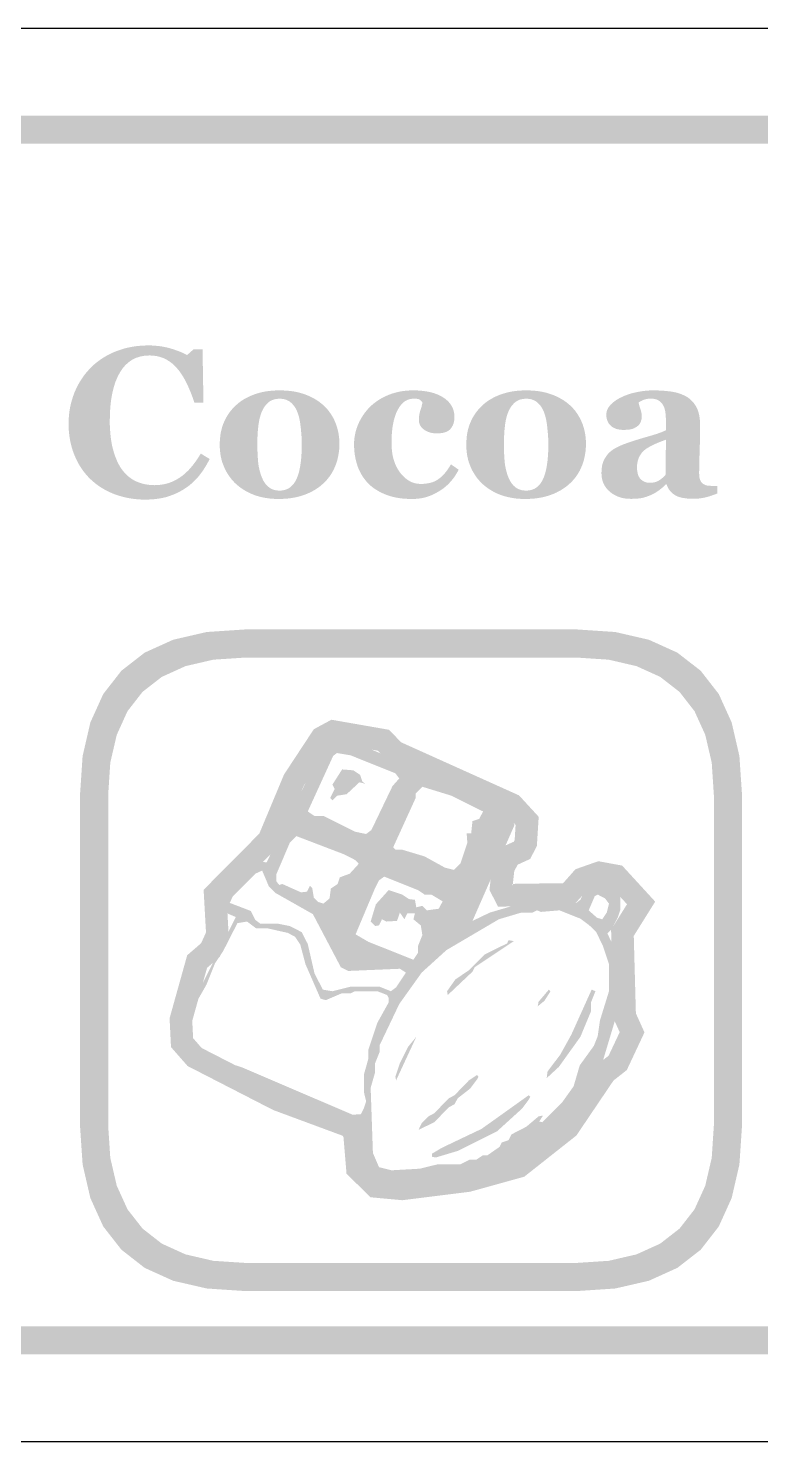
# Model space of a CAD drawing. Header units: millimetres. Extents: x 6 to 594, y 82 to 394.
# Drawn here: x 253.17 to 263.57, y 211.96 to 232.04 of the extents above; entities that cross this region are included whole.
import ezdxf

# ---------------------------------------------------------------- set-up
doc = ezdxf.new("R2010")
doc.units = ezdxf.units.MM
doc.layers.add('CUT', color=1, linetype='Continuous')
doc.layers.add('RASTER', color=7, linetype='Continuous')

msp = doc.modelspace()

# ---------------------------------------------------------------- hatches: boundary and pattern name
at = {"layer": 'RASTER'}
h = msp.add_hatch(color=7, dxfattribs=at)
h.paths.add_polyline_path([(227.8, 228.6), (227.834, 229.116), (227.938, 229.563), (228.109, 229.941), (228.35, 230.25), (228.659, 230.491), (229.038, 230.663), (229.484, 230.766), (230, 230.8), (287.2, 230.8), (287.716, 230.766), (288.163, 230.663), (288.541, 230.491), (288.85, 230.25), (289.091, 229.941), (289.263, 229.563), (289.366, 229.116), (289.4, 228.6), (289.4, 215.4), (289.366, 214.884), (289.263, 214.438), (289.091, 214.059), (288.85, 213.75), (288.541, 213.509), (288.163, 213.337), (287.716, 213.234), (287.2, 213.2), (230, 213.2), (229.484, 213.234), (229.038, 213.337), (228.659, 213.509), (228.35, 213.75), (228.109, 214.059), (227.938, 214.438), (227.834, 214.884), (227.8, 215.4)])
h.paths.add_polyline_path([(228.2, 228.6), (228.2, 215.4), (228.228, 214.978), (228.313, 214.613), (228.453, 214.303), (228.65, 214.05), (228.903, 213.853), (229.213, 213.712), (229.578, 213.628), (230, 213.6), (287.2, 213.6), (287.622, 213.628), (287.988, 213.712), (288.297, 213.853), (288.55, 214.05), (288.747, 214.303), (288.888, 214.613), (288.972, 214.978), (289, 215.4), (289, 228.6), (288.972, 229.022), (288.888, 229.388), (288.747, 229.697), (288.55, 229.95), (288.297, 230.147), (287.988, 230.288), (287.622, 230.372), (287.2, 230.4), (230, 230.4), (229.578, 230.372), (229.213, 230.288), (228.903, 230.147), (228.65, 229.95), (228.453, 229.697), (228.313, 229.388), (228.228, 229.022), (228.2, 228.6)])
for points in [[(254.825, 225.344), (254.768, 225.345), (254.713, 225.349), (254.658, 225.355), (254.604, 225.363), (254.551, 225.373), (254.499, 225.386), (254.448, 225.401), (254.397, 225.418), (254.348, 225.438), (254.301, 225.459), (254.255, 225.483), (254.211, 225.509), (254.168, 225.537), (254.127, 225.567), (254.088, 225.599), (254.05, 225.633), (254.015, 225.668), (253.982, 225.706), (253.95, 225.745), (253.921, 225.787), (253.893, 225.83), (253.867, 225.876), (253.844, 225.924), (253.822, 225.973), (253.802, 226.025), (253.785, 226.077), (253.771, 226.131), (253.759, 226.186), (253.75, 226.243), (253.743, 226.3), (253.739, 226.359), (253.738, 226.42), (253.739, 226.479), (253.743, 226.538), (253.75, 226.596), (253.759, 226.652), (253.771, 226.708), (253.786, 226.762), (253.803, 226.815), (253.822, 226.867), (253.845, 226.918), (253.869, 226.967), (253.895, 227.014), (253.924, 227.059), (253.954, 227.103), (253.987, 227.145), (254.022, 227.185), (254.059, 227.224), (254.097, 227.26), (254.137, 227.294), (254.179, 227.325), (254.223, 227.355), (254.269, 227.383), (254.317, 227.408), (254.366, 227.432), (254.418, 227.453), (254.471, 227.472), (254.524, 227.489), (254.579, 227.503), (254.635, 227.514), (254.691, 227.523), (254.749, 227.529), (254.807, 227.533), (254.866, 227.534), (254.909, 227.534), (254.951, 227.532), (254.991, 227.528), (255.031, 227.524), (255.07, 227.518), (255.108, 227.511), (255.145, 227.502), (255.181, 227.493), (255.216, 227.482), (255.249, 227.471), (255.281, 227.46), (255.312, 227.448), (255.342, 227.436), (255.369, 227.424), (255.396, 227.411), (255.421, 227.398), (255.512, 227.479), (255.64, 227.479), (255.653, 226.72), (255.524, 226.72), (255.496, 226.804), (255.466, 226.882), (255.435, 226.954), (255.403, 227.021), (255.369, 227.082), (255.334, 227.137), (255.298, 227.186), (255.26, 227.23), (255.221, 227.268), (255.179, 227.301), (255.135, 227.329), (255.09, 227.352), (255.042, 227.369), (254.992, 227.382), (254.939, 227.39), (254.885, 227.392), (254.818, 227.388), (254.756, 227.377), (254.697, 227.358), (254.643, 227.332), (254.592, 227.297), (254.546, 227.256), (254.504, 227.207), (254.466, 227.15), (254.433, 227.086), (254.403, 227.016), (254.379, 226.94), (254.359, 226.858), (254.343, 226.77), (254.332, 226.676), (254.325, 226.576), (254.323, 226.469), (254.323, 226.409), (254.326, 226.35), (254.33, 226.294), (254.335, 226.24), (254.342, 226.188), (254.35, 226.139), (254.36, 226.092), (254.372, 226.047), (254.384, 226.004), (254.398, 225.963), (254.413, 225.925), (254.428, 225.889), (254.445, 225.855), (254.462, 225.822), (254.481, 225.793), (254.5, 225.765), (254.522, 225.738), (254.544, 225.713), (254.568, 225.69), (254.593, 225.668), (254.618, 225.649), (254.645, 225.631), (254.672, 225.615), (254.701, 225.601), (254.73, 225.589), (254.76, 225.579), (254.791, 225.57), (254.823, 225.562), (254.855, 225.557), (254.888, 225.553), (254.922, 225.55), (254.957, 225.549), (255.008, 225.551), (255.057, 225.556), (255.104, 225.565), (255.151, 225.577), (255.196, 225.593), (255.239, 225.612), (255.282, 225.635), (255.322, 225.661), (255.362, 225.69), (255.401, 225.724), (255.439, 225.76), (255.476, 225.801), (255.512, 225.845), (255.547, 225.892), (255.581, 225.943), (255.615, 225.998), (255.741, 225.921), (255.725, 225.89), (255.708, 225.859), (255.691, 225.829), (255.673, 225.799), (255.655, 225.771), (255.636, 225.743), (255.617, 225.717), (255.597, 225.691), (255.577, 225.666), (255.555, 225.642), (255.533, 225.618), (255.51, 225.596), (255.487, 225.575), (255.462, 225.554), (255.437, 225.534), (255.411, 225.516), (255.382, 225.496), (255.352, 225.478), (255.321, 225.46), (255.289, 225.444), (255.257, 225.429), (255.224, 225.415), (255.19, 225.402), (255.155, 225.39), (255.12, 225.379), (255.082, 225.37), (255.043, 225.362), (255.003, 225.356), (254.961, 225.351), (254.917, 225.347), (254.872, 225.345), (254.825, 225.344)], [(258.609, 225.353), (258.559, 225.354), (258.51, 225.357), (258.463, 225.361), (258.417, 225.368), (258.373, 225.376), (258.33, 225.386), (258.289, 225.399), (258.249, 225.412), (258.211, 225.428), (258.175, 225.445), (258.14, 225.463), (258.107, 225.483), (258.076, 225.503), (258.046, 225.526), (258.018, 225.549), (257.992, 225.574), (257.968, 225.601), (257.945, 225.629), (257.923, 225.658), (257.904, 225.688), (257.886, 225.719), (257.869, 225.752), (257.854, 225.785), (257.841, 225.82), (257.83, 225.856), (257.819, 225.893), (257.811, 225.93), (257.804, 225.969), (257.798, 226.008), (257.795, 226.048), (257.792, 226.088), (257.791, 226.129), (257.792, 226.167), (257.795, 226.205), (257.8, 226.242), (257.807, 226.278), (257.815, 226.314), (257.826, 226.35), (257.838, 226.385), (257.852, 226.42), (257.868, 226.453), (257.885, 226.486), (257.904, 226.518), (257.924, 226.549), (257.945, 226.578), (257.968, 226.607), (257.992, 226.635), (258.017, 226.661), (258.045, 226.687), (258.074, 226.712), (258.105, 226.735), (258.137, 226.757), (258.171, 226.778), (258.207, 226.797), (258.244, 226.815), (258.283, 226.832), (258.323, 226.847), (258.364, 226.86), (258.407, 226.871), (258.45, 226.88), (258.494, 226.887), (258.54, 226.892), (258.586, 226.895), (258.634, 226.896), (258.699, 226.894), (258.761, 226.889), (258.82, 226.881), (258.875, 226.87), (258.927, 226.856), (258.975, 226.838), (259.019, 226.818), (259.06, 226.794), (259.097, 226.767), (259.129, 226.738), (259.155, 226.707), (259.178, 226.674), (259.195, 226.639), (259.207, 226.601), (259.214, 226.561), (259.217, 226.519), (259.216, 226.493), (259.213, 226.469), (259.209, 226.446), (259.203, 226.424), (259.195, 226.403), (259.185, 226.384), (259.174, 226.366), (259.161, 226.349), (259.146, 226.334), (259.128, 226.321), (259.108, 226.31), (259.085, 226.301), (259.06, 226.294), (259.032, 226.289), (259.002, 226.286), (258.969, 226.285), (258.942, 226.286), (258.916, 226.288), (258.892, 226.292), (258.868, 226.298), (258.846, 226.305), (258.825, 226.314), (258.804, 226.325), (258.785, 226.338), (258.768, 226.351), (258.753, 226.366), (258.74, 226.382), (258.73, 226.398), (258.722, 226.416), (258.716, 226.435), (258.712, 226.454), (258.711, 226.475), (258.712, 226.493), (258.713, 226.511), (258.715, 226.529), (258.717, 226.547), (258.72, 226.564), (258.725, 226.582), (258.729, 226.6), (258.735, 226.617), (258.74, 226.634), (258.745, 226.65), (258.75, 226.665), (258.753, 226.679), (258.757, 226.692), (258.759, 226.704), (258.761, 226.715), (258.763, 226.724), (258.758, 226.731), (258.754, 226.737), (258.749, 226.742), (258.744, 226.747), (258.739, 226.752), (258.733, 226.757), (258.728, 226.761), (258.722, 226.765), (258.715, 226.768), (258.707, 226.771), (258.699, 226.773), (258.69, 226.775), (258.68, 226.776), (258.669, 226.778), (258.657, 226.778), (258.644, 226.778), (258.628, 226.778), (258.612, 226.776), (258.596, 226.774), (258.581, 226.771), (258.566, 226.766), (258.552, 226.761), (258.538, 226.755), (258.524, 226.748), (258.51, 226.739), (258.497, 226.729), (258.484, 226.718), (258.471, 226.705), (258.459, 226.691), (258.447, 226.675), (258.435, 226.658), (258.423, 226.639), (258.412, 226.62), (258.401, 226.6), (258.391, 226.577), (258.382, 226.554), (258.373, 226.528), (258.365, 226.501), (258.357, 226.473), (258.35, 226.443), (258.344, 226.411), (258.338, 226.378), (258.334, 226.344), (258.33, 226.307), (258.327, 226.27), (258.325, 226.23), (258.324, 226.19), (258.323, 226.147), (258.325, 226.083), (258.331, 226.023), (258.34, 225.966), (258.354, 225.912), (258.371, 225.861), (258.392, 225.813), (258.417, 225.768), (258.445, 225.727), (258.477, 225.689), (258.51, 225.657), (258.544, 225.629), (258.58, 225.607), (258.617, 225.589), (258.656, 225.577), (258.696, 225.569), (258.738, 225.567), (258.777, 225.568), (258.815, 225.572), (258.85, 225.577), (258.884, 225.585), (258.915, 225.595), (258.944, 225.608), (258.971, 225.623), (258.996, 225.64), (259.02, 225.659), (259.043, 225.68), (259.065, 225.702), (259.087, 225.727), (259.108, 225.754), (259.128, 225.782), (259.148, 225.813), (259.167, 225.845), (259.277, 225.769), (259.265, 225.747), (259.253, 225.725), (259.24, 225.704), (259.227, 225.684), (259.213, 225.663), (259.199, 225.644), (259.184, 225.625), (259.168, 225.606), (259.152, 225.588), (259.135, 225.57), (259.118, 225.553), (259.099, 225.536), (259.08, 225.52), (259.06, 225.504), (259.039, 225.489), (259.017, 225.475), (258.994, 225.46), (258.971, 225.447), (258.948, 225.434), (258.924, 225.422), (258.901, 225.411), (258.877, 225.401), (258.854, 225.392), (258.83, 225.384), (258.806, 225.377), (258.78, 225.37), (258.754, 225.365), (258.727, 225.361), (258.699, 225.357), (258.67, 225.355), (258.64, 225.354), (258.609, 225.353)]]:
    msp.add_hatch(color=7, dxfattribs=at).paths.add_polyline_path(points)
h = msp.add_hatch(color=7, dxfattribs=at)
h.paths.add_polyline_path([(257.361, 226.68), (257.387, 226.654), (257.412, 226.627), (257.435, 226.599), (257.456, 226.569), (257.476, 226.538), (257.495, 226.506), (257.511, 226.473), (257.526, 226.439), (257.54, 226.403), (257.551, 226.367), (257.561, 226.33), (257.569, 226.292), (257.575, 226.254), (257.58, 226.214), (257.583, 226.175), (257.583, 226.134), (257.583, 226.094), (257.58, 226.054), (257.575, 226.015), (257.569, 225.976), (257.561, 225.938), (257.552, 225.9), (257.54, 225.863), (257.527, 225.827), (257.512, 225.792), (257.496, 225.757), (257.477, 225.725), (257.458, 225.693), (257.436, 225.663), (257.413, 225.634), (257.388, 225.606), (257.362, 225.58), (257.333, 225.554), (257.302, 225.528), (257.269, 225.505), (257.235, 225.483), (257.2, 225.463), (257.163, 225.444), (257.125, 225.427), (257.086, 225.412), (257.045, 225.398), (257.003, 225.386), (256.959, 225.376), (256.914, 225.368), (256.868, 225.361), (256.82, 225.357), (256.77, 225.354), (256.719, 225.353), (256.675, 225.354), (256.632, 225.356), (256.589, 225.36), (256.548, 225.366), (256.507, 225.373), (256.467, 225.382), (256.428, 225.392), (256.39, 225.404), (256.353, 225.418), (256.317, 225.433), (256.283, 225.45), (256.249, 225.468), (256.216, 225.489), (256.184, 225.51), (256.154, 225.533), (256.124, 225.558), (256.097, 225.583), (256.072, 225.61), (256.048, 225.638), (256.025, 225.668), (256.004, 225.699), (255.984, 225.731), (255.965, 225.765), (255.949, 225.801), (255.934, 225.837), (255.92, 225.875), (255.909, 225.914), (255.9, 225.954), (255.893, 225.994), (255.888, 226.036), (255.885, 226.079), (255.884, 226.124), (255.885, 226.167), (255.888, 226.209), (255.892, 226.25), (255.898, 226.29), (255.906, 226.328), (255.916, 226.365), (255.927, 226.402), (255.941, 226.436), (255.956, 226.47), (255.972, 226.503), (255.991, 226.535), (256.011, 226.566), (256.033, 226.596), (256.057, 226.625), (256.082, 226.653), (256.11, 226.68), (256.138, 226.705), (256.167, 226.729), (256.198, 226.751), (256.231, 226.771), (256.265, 226.79), (256.301, 226.808), (256.338, 226.824), (256.377, 226.839), (256.417, 226.852), (256.459, 226.864), (256.502, 226.874), (256.545, 226.882), (256.59, 226.888), (256.637, 226.892), (256.684, 226.895), (256.732, 226.896), (256.783, 226.895), (256.832, 226.892), (256.879, 226.888), (256.925, 226.882), (256.97, 226.874), (257.012, 226.864), (257.054, 226.852), (257.093, 226.839), (257.132, 226.824), (257.169, 226.808), (257.204, 226.79), (257.238, 226.771), (257.271, 226.751), (257.302, 226.729), (257.332, 226.705), (257.361, 226.68)])
h.paths.add_polyline_path([(256.986, 225.665), (256.994, 225.686), (257.001, 225.708), (257.008, 225.732), (257.014, 225.756), (257.019, 225.781), (257.025, 225.808), (257.029, 225.836), (257.033, 225.864), (257.037, 225.894), (257.04, 225.925), (257.043, 225.958), (257.045, 225.991), (257.047, 226.026), (257.048, 226.062), (257.048, 226.099), (257.049, 226.137), (257.049, 226.163), (257.048, 226.19), (257.047, 226.218), (257.045, 226.247), (257.043, 226.276), (257.04, 226.307), (257.038, 226.339), (257.034, 226.371), (257.03, 226.403), (257.026, 226.434), (257.021, 226.462), (257.016, 226.489), (257.01, 226.514), (257.004, 226.538), (256.997, 226.559), (256.99, 226.579), (256.981, 226.602), (256.971, 226.623), (256.96, 226.643), (256.948, 226.662), (256.936, 226.679), (256.922, 226.695), (256.908, 226.71), (256.893, 226.724), (256.877, 226.737), (256.86, 226.747), (256.841, 226.756), (256.822, 226.764), (256.802, 226.77), (256.781, 226.774), (256.759, 226.776), (256.735, 226.777), (256.71, 226.776), (256.686, 226.773), (256.663, 226.769), (256.642, 226.763), (256.622, 226.755), (256.603, 226.745), (256.585, 226.733), (256.569, 226.72), (256.554, 226.705), (256.54, 226.689), (256.526, 226.672), (256.514, 226.654), (256.502, 226.635), (256.492, 226.615), (256.482, 226.594), (256.473, 226.572), (256.466, 226.551), (256.459, 226.528), (256.453, 226.505), (256.447, 226.481), (256.442, 226.456), (256.438, 226.431), (256.434, 226.404), (256.431, 226.376), (256.428, 226.348), (256.425, 226.32), (256.423, 226.291), (256.422, 226.262), (256.42, 226.233), (256.42, 226.203), (256.419, 226.173), (256.419, 226.143), (256.419, 226.104), (256.419, 226.066), (256.42, 226.031), (256.421, 225.997), (256.423, 225.965), (256.425, 225.934), (256.427, 225.905), (256.429, 225.878), (256.432, 225.852), (256.436, 225.826), (256.441, 225.8), (256.447, 225.773), (256.453, 225.747), (256.461, 225.721), (256.469, 225.694), (256.479, 225.668), (256.488, 225.646), (256.498, 225.625), (256.508, 225.605), (256.52, 225.587), (256.532, 225.569), (256.546, 225.553), (256.56, 225.538), (256.576, 225.525), (256.592, 225.512), (256.609, 225.501), (256.628, 225.492), (256.647, 225.485), (256.667, 225.479), (256.689, 225.475), (256.712, 225.473), (256.735, 225.472), (256.757, 225.473), (256.778, 225.475), (256.798, 225.479), (256.817, 225.484), (256.835, 225.491), (256.853, 225.499), (256.87, 225.509), (256.886, 225.521), (256.901, 225.534), (256.916, 225.548), (256.93, 225.564), (256.943, 225.581), (256.955, 225.6), (256.966, 225.62), (256.976, 225.642), (256.986, 225.665)])
h = msp.add_hatch(color=7, dxfattribs=at)
h.paths.add_polyline_path([(260.862, 226.68), (260.888, 226.654), (260.913, 226.627), (260.936, 226.599), (260.957, 226.569), (260.977, 226.538), (260.995, 226.506), (261.012, 226.473), (261.027, 226.439), (261.041, 226.403), (261.052, 226.367), (261.062, 226.33), (261.07, 226.292), (261.076, 226.254), (261.081, 226.214), (261.083, 226.175), (261.084, 226.134), (261.083, 226.094), (261.081, 226.054), (261.076, 226.015), (261.07, 225.976), (261.062, 225.938), (261.053, 225.9), (261.041, 225.863), (261.028, 225.827), (261.013, 225.792), (260.997, 225.757), (260.978, 225.725), (260.959, 225.693), (260.937, 225.663), (260.914, 225.634), (260.889, 225.606), (260.863, 225.58), (260.834, 225.554), (260.803, 225.528), (260.77, 225.505), (260.736, 225.483), (260.701, 225.463), (260.664, 225.444), (260.626, 225.427), (260.587, 225.412), (260.546, 225.398), (260.504, 225.386), (260.46, 225.376), (260.415, 225.368), (260.369, 225.361), (260.321, 225.357), (260.271, 225.354), (260.22, 225.353), (260.176, 225.354), (260.133, 225.356), (260.09, 225.36), (260.049, 225.366), (260.008, 225.373), (259.968, 225.382), (259.929, 225.392), (259.891, 225.404), (259.854, 225.418), (259.818, 225.433), (259.783, 225.45), (259.75, 225.468), (259.717, 225.489), (259.685, 225.51), (259.655, 225.533), (259.625, 225.558), (259.598, 225.583), (259.573, 225.61), (259.548, 225.638), (259.526, 225.668), (259.505, 225.699), (259.485, 225.731), (259.466, 225.765), (259.45, 225.801), (259.435, 225.837), (259.421, 225.875), (259.41, 225.914), (259.401, 225.954), (259.394, 225.994), (259.389, 226.036), (259.386, 226.079), (259.385, 226.124), (259.386, 226.167), (259.389, 226.209), (259.393, 226.25), (259.399, 226.29), (259.407, 226.328), (259.417, 226.365), (259.428, 226.402), (259.442, 226.436), (259.457, 226.47), (259.473, 226.503), (259.492, 226.535), (259.512, 226.566), (259.534, 226.596), (259.558, 226.625), (259.583, 226.653), (259.611, 226.68), (259.639, 226.705), (259.668, 226.729), (259.699, 226.751), (259.732, 226.771), (259.766, 226.79), (259.802, 226.808), (259.839, 226.824), (259.878, 226.839), (259.918, 226.852), (259.96, 226.864), (260.003, 226.874), (260.046, 226.882), (260.091, 226.888), (260.137, 226.892), (260.185, 226.895), (260.233, 226.896), (260.284, 226.895), (260.333, 226.892), (260.38, 226.888), (260.426, 226.882), (260.47, 226.874), (260.513, 226.864), (260.555, 226.852), (260.594, 226.839), (260.633, 226.824), (260.67, 226.808), (260.705, 226.79), (260.739, 226.771), (260.772, 226.751), (260.803, 226.729), (260.833, 226.705), (260.862, 226.68)])
h.paths.add_polyline_path([(260.487, 225.665), (260.495, 225.686), (260.502, 225.708), (260.509, 225.732), (260.515, 225.756), (260.52, 225.781), (260.526, 225.808), (260.53, 225.836), (260.534, 225.864), (260.538, 225.894), (260.541, 225.925), (260.544, 225.958), (260.546, 225.991), (260.548, 226.026), (260.549, 226.062), (260.549, 226.099), (260.55, 226.137), (260.549, 226.163), (260.549, 226.19), (260.548, 226.218), (260.546, 226.247), (260.544, 226.276), (260.541, 226.307), (260.538, 226.339), (260.535, 226.371), (260.531, 226.403), (260.527, 226.434), (260.522, 226.462), (260.517, 226.489), (260.511, 226.514), (260.505, 226.538), (260.498, 226.559), (260.491, 226.579), (260.482, 226.602), (260.472, 226.623), (260.461, 226.643), (260.449, 226.662), (260.437, 226.679), (260.423, 226.695), (260.409, 226.71), (260.394, 226.724), (260.378, 226.737), (260.361, 226.747), (260.342, 226.756), (260.323, 226.764), (260.303, 226.77), (260.282, 226.774), (260.26, 226.776), (260.236, 226.777), (260.211, 226.776), (260.187, 226.773), (260.164, 226.769), (260.143, 226.763), (260.123, 226.755), (260.104, 226.745), (260.086, 226.733), (260.07, 226.72), (260.055, 226.705), (260.041, 226.689), (260.027, 226.672), (260.015, 226.654), (260.003, 226.635), (259.993, 226.615), (259.983, 226.594), (259.974, 226.572), (259.967, 226.551), (259.96, 226.528), (259.954, 226.505), (259.948, 226.481), (259.943, 226.456), (259.939, 226.431), (259.935, 226.404), (259.932, 226.376), (259.929, 226.348), (259.926, 226.32), (259.924, 226.291), (259.923, 226.262), (259.921, 226.233), (259.921, 226.203), (259.92, 226.173), (259.92, 226.143), (259.92, 226.104), (259.92, 226.066), (259.921, 226.031), (259.922, 225.997), (259.924, 225.965), (259.926, 225.934), (259.928, 225.905), (259.93, 225.878), (259.933, 225.852), (259.937, 225.826), (259.942, 225.8), (259.948, 225.773), (259.954, 225.747), (259.962, 225.721), (259.97, 225.694), (259.98, 225.668), (259.989, 225.646), (259.999, 225.625), (260.009, 225.605), (260.021, 225.587), (260.033, 225.569), (260.047, 225.553), (260.061, 225.538), (260.077, 225.525), (260.093, 225.512), (260.11, 225.501), (260.129, 225.492), (260.148, 225.485), (260.168, 225.479), (260.19, 225.475), (260.213, 225.473), (260.236, 225.472), (260.258, 225.473), (260.279, 225.475), (260.299, 225.479), (260.318, 225.484), (260.336, 225.491), (260.354, 225.499), (260.371, 225.509), (260.387, 225.521), (260.402, 225.534), (260.417, 225.548), (260.431, 225.564), (260.444, 225.581), (260.456, 225.6), (260.467, 225.62), (260.477, 225.642), (260.487, 225.665)])
h = msp.add_hatch(color=7, dxfattribs=at)
h.paths.add_polyline_path([(262.948, 225.431), (262.931, 225.424), (262.914, 225.417), (262.896, 225.411), (262.877, 225.404), (262.858, 225.398), (262.838, 225.391), (262.817, 225.385), (262.795, 225.379), (262.773, 225.374), (262.751, 225.369), (262.728, 225.365), (262.705, 225.362), (262.681, 225.359), (262.658, 225.358), (262.634, 225.356), (262.609, 225.356), (262.566, 225.357), (262.525, 225.359), (262.488, 225.364), (262.453, 225.369), (262.421, 225.377), (262.393, 225.386), (262.367, 225.397), (262.344, 225.41), (262.324, 225.424), (262.305, 225.439), (262.288, 225.456), (262.273, 225.475), (262.259, 225.494), (262.247, 225.516), (262.237, 225.538), (262.228, 225.563), (262.22, 225.563), (262.207, 225.55), (262.195, 225.539), (262.183, 225.527), (262.171, 225.516), (262.159, 225.506), (262.147, 225.496), (262.135, 225.487), (262.124, 225.478), (262.112, 225.469), (262.1, 225.461), (262.088, 225.453), (262.076, 225.445), (262.063, 225.438), (262.051, 225.431), (262.038, 225.424), (262.025, 225.418), (262.008, 225.41), (261.991, 225.403), (261.974, 225.396), (261.957, 225.39), (261.941, 225.384), (261.924, 225.379), (261.908, 225.374), (261.892, 225.37), (261.876, 225.366), (261.857, 225.363), (261.837, 225.361), (261.816, 225.358), (261.793, 225.357), (261.768, 225.356), (261.742, 225.355), (261.714, 225.355), (261.673, 225.356), (261.632, 225.361), (261.594, 225.369), (261.557, 225.38), (261.521, 225.394), (261.487, 225.411), (261.455, 225.431), (261.424, 225.455), (261.396, 225.481), (261.372, 225.509), (261.351, 225.539), (261.334, 225.572), (261.321, 225.606), (261.312, 225.642), (261.306, 225.68), (261.304, 225.721), (261.305, 225.744), (261.306, 225.767), (261.308, 225.788), (261.311, 225.809), (261.314, 225.829), (261.319, 225.848), (261.324, 225.866), (261.33, 225.883), (261.337, 225.899), (261.345, 225.915), (261.353, 225.93), (261.362, 225.945), (261.372, 225.96), (261.382, 225.974), (261.393, 225.988), (261.405, 226.001), (261.416, 226.012), (261.428, 226.023), (261.44, 226.033), (261.453, 226.043), (261.466, 226.053), (261.479, 226.062), (261.493, 226.07), (261.507, 226.078), (261.522, 226.086), (261.537, 226.093), (261.552, 226.101), (261.568, 226.108), (261.584, 226.115), (261.6, 226.122), (261.617, 226.129), (261.634, 226.135), (261.667, 226.147), (261.703, 226.16), (261.74, 226.172), (261.779, 226.185), (261.819, 226.197), (261.861, 226.21), (261.905, 226.223), (261.95, 226.236), (261.995, 226.249), (262.036, 226.261), (262.075, 226.273), (262.11, 226.285), (262.142, 226.296), (262.171, 226.308), (262.197, 226.318), (262.22, 226.329), (262.22, 226.469), (262.22, 226.479), (262.219, 226.489), (262.219, 226.5), (262.218, 226.512), (262.217, 226.524), (262.216, 226.537), (262.215, 226.551), (262.214, 226.566), (262.212, 226.581), (262.21, 226.595), (262.208, 226.608), (262.205, 226.621), (262.201, 226.634), (262.198, 226.645), (262.193, 226.657), (262.189, 226.667), (262.183, 226.679), (262.177, 226.69), (262.17, 226.7), (262.163, 226.71), (262.154, 226.72), (262.145, 226.729), (262.135, 226.738), (262.124, 226.746), (262.113, 226.754), (262.101, 226.76), (262.088, 226.766), (262.074, 226.77), (262.059, 226.774), (262.043, 226.776), (262.026, 226.778), (262.009, 226.778), (261.993, 226.778), (261.978, 226.777), (261.963, 226.776), (261.95, 226.774), (261.936, 226.771), (261.924, 226.768), (261.912, 226.764), (261.901, 226.76), (261.89, 226.756), (261.88, 226.751), (261.871, 226.746), (261.862, 226.742), (261.854, 226.737), (261.846, 226.732), (261.838, 226.728), (261.831, 226.723), (261.833, 226.715), (261.835, 226.706), (261.837, 226.696), (261.84, 226.686), (261.843, 226.674), (261.847, 226.662), (261.851, 226.648), (261.856, 226.633), (261.861, 226.618), (261.865, 226.604), (261.869, 226.589), (261.872, 226.574), (261.874, 226.56), (261.876, 226.546), (261.877, 226.532), (261.877, 226.518), (261.877, 226.511), (261.876, 226.504), (261.875, 226.497), (261.874, 226.49), (261.872, 226.482), (261.869, 226.473), (261.867, 226.465), (261.864, 226.455), (261.86, 226.446), (261.856, 226.438), (261.852, 226.43), (261.848, 226.422), (261.843, 226.415), (261.837, 226.408), (261.832, 226.402), (261.826, 226.396), (261.817, 226.389), (261.808, 226.382), (261.799, 226.376), (261.79, 226.37), (261.78, 226.365), (261.771, 226.36), (261.76, 226.355), (261.75, 226.351), (261.739, 226.347), (261.726, 226.344), (261.713, 226.341), (261.697, 226.339), (261.681, 226.337), (261.662, 226.336), (261.643, 226.335), (261.622, 226.335), (261.592, 226.335), (261.564, 226.338), (261.538, 226.343), (261.514, 226.349), (261.492, 226.358), (261.471, 226.368), (261.453, 226.38), (261.436, 226.394), (261.421, 226.409), (261.408, 226.426), (261.398, 226.443), (261.389, 226.462), (261.382, 226.482), (261.377, 226.503), (261.374, 226.525), (261.373, 226.548), (261.374, 226.569), (261.377, 226.588), (261.382, 226.608), (261.389, 226.626), (261.398, 226.644), (261.41, 226.662), (261.423, 226.679), (261.438, 226.696), (261.455, 226.712), (261.473, 226.727), (261.491, 226.741), (261.51, 226.755), (261.531, 226.768), (261.552, 226.781), (261.574, 226.792), (261.597, 226.803), (261.621, 226.814), (261.645, 226.824), (261.67, 226.833), (261.696, 226.842), (261.723, 226.851), (261.751, 226.858), (261.78, 226.865), (261.809, 226.871), (261.839, 226.877), (261.868, 226.882), (261.897, 226.886), (261.925, 226.89), (261.953, 226.892), (261.98, 226.894), (262.006, 226.895), (262.032, 226.896), (262.067, 226.895), (262.102, 226.895), (262.135, 226.893), (262.168, 226.891), (262.201, 226.889), (262.232, 226.886), (262.263, 226.883), (262.293, 226.879), (262.322, 226.874), (262.351, 226.868), (262.379, 226.861), (262.406, 226.853), (262.432, 226.844), (262.458, 226.833), (262.483, 226.822), (262.507, 226.809), (262.529, 226.796), (262.55, 226.781), (262.57, 226.764), (262.588, 226.746), (262.606, 226.727), (262.622, 226.706), (262.637, 226.684), (262.651, 226.66), (262.664, 226.635), (262.674, 226.608), (262.684, 226.579), (262.691, 226.548), (262.697, 226.516), (262.701, 226.481), (262.704, 226.445), (262.704, 226.406), (262.704, 226.364), (262.704, 226.32), (262.704, 226.274), (262.703, 226.225), (262.702, 226.175), (262.701, 226.123), (262.699, 226.07), (262.698, 226.014), (262.696, 225.959), (262.695, 225.91), (262.694, 225.865), (262.693, 225.826), (262.692, 225.791), (262.692, 225.761), (262.691, 225.735), (262.691, 225.715), (262.692, 225.699), (262.693, 225.684), (262.694, 225.669), (262.696, 225.656), (262.699, 225.643), (262.702, 225.632), (262.706, 225.621), (262.711, 225.611), (262.716, 225.602), (262.722, 225.593), (262.729, 225.585), (262.736, 225.578), (262.744, 225.571), (262.753, 225.565), (262.762, 225.559), (262.772, 225.554), (262.779, 225.551), (262.786, 225.549), (262.795, 225.546), (262.804, 225.544), (262.814, 225.543), (262.825, 225.542), (262.837, 225.541), (262.85, 225.54), (262.863, 225.539), (262.876, 225.539), (262.889, 225.539), (262.901, 225.538), (262.913, 225.538), (262.925, 225.538), (262.937, 225.538), (262.948, 225.538)])
h.paths.add_polyline_path([(262.22, 226.194), (262.199, 226.187), (262.179, 226.18), (262.158, 226.172), (262.138, 226.164), (262.118, 226.156), (262.097, 226.148), (262.077, 226.139), (262.057, 226.13), (262.037, 226.121), (262.019, 226.112), (262.001, 226.103), (261.984, 226.093), (261.968, 226.084), (261.953, 226.074), (261.938, 226.065), (261.925, 226.055), (261.912, 226.044), (261.9, 226.033), (261.888, 226.021), (261.877, 226.008), (261.867, 225.995), (261.857, 225.98), (261.848, 225.966), (261.84, 225.95), (261.833, 225.934), (261.827, 225.917), (261.821, 225.899), (261.817, 225.881), (261.814, 225.862), (261.811, 225.842), (261.81, 225.821), (261.809, 225.8), (261.81, 225.772), (261.813, 225.747), (261.817, 225.723), (261.822, 225.701), (261.83, 225.682), (261.839, 225.664), (261.849, 225.648), (261.861, 225.634), (261.875, 225.622), (261.889, 225.612), (261.904, 225.603), (261.92, 225.596), (261.936, 225.59), (261.953, 225.586), (261.971, 225.584), (261.99, 225.583), (262.009, 225.584), (262.028, 225.585), (262.046, 225.588), (262.063, 225.591), (262.079, 225.596), (262.094, 225.602), (262.109, 225.608), (262.122, 225.616), (262.135, 225.625), (262.147, 225.634), (262.159, 225.643), (262.171, 225.653), (262.182, 225.663), (262.193, 225.674), (262.204, 225.686), (262.214, 225.697)])
h = msp.add_hatch(color=7, dxfattribs=at)
h.paths.add_polyline_path([(253.9, 221.15), (253.937, 221.701), (254.047, 222.178), (254.23, 222.582), (254.488, 222.913), (254.818, 223.17), (255.222, 223.353), (255.699, 223.463), (256.25, 223.5), (260.95, 223.5), (261.501, 223.463), (261.978, 223.353), (262.382, 223.17), (262.713, 222.913), (262.97, 222.582), (263.153, 222.178), (263.263, 221.701), (263.3, 221.15), (263.3, 216.45), (263.263, 215.899), (263.153, 215.422), (262.97, 215.018), (262.713, 214.687), (262.382, 214.43), (261.978, 214.247), (261.501, 214.137), (260.95, 214.1), (256.25, 214.1), (255.699, 214.137), (255.222, 214.247), (254.818, 214.43), (254.488, 214.688), (254.23, 215.018), (254.047, 215.422), (253.937, 215.899), (253.9, 216.45)])
h.paths.add_polyline_path([(254.3, 221.15), (254.3, 216.45), (254.33, 215.993), (254.422, 215.597), (254.574, 215.262), (254.788, 214.988), (255.062, 214.774), (255.397, 214.622), (255.793, 214.53), (256.25, 214.5), (260.95, 214.5), (261.407, 214.53), (261.803, 214.622), (262.138, 214.774), (262.413, 214.988), (262.626, 215.262), (262.778, 215.597), (262.87, 215.993), (262.9, 216.45), (262.9, 221.15), (262.87, 221.607), (262.778, 222.003), (262.626, 222.338), (262.413, 222.612), (262.138, 222.826), (261.803, 222.978), (261.407, 223.07), (260.95, 223.1), (256.25, 223.1), (255.793, 223.07), (255.397, 222.978), (255.062, 222.826), (254.788, 222.613), (254.574, 222.338), (254.422, 222.003), (254.33, 221.607), (254.3, 221.15)])
h = msp.add_hatch(color=7, dxfattribs=at)
h.paths.add_polyline_path([(257.47, 222.217), (258.288, 222.074), (258.46, 221.896), (260.134, 221.142), (260.413, 220.838), (260.387, 220.423), (260.292, 220.239), (260.115, 220.158), (260.066, 220.067), (260.043, 219.859), (260.03, 219.885), (260.76, 219.895), (260.935, 220.093), (261.26, 220.207), (261.598, 220.145), (262.067, 219.633), (261.763, 219.146), (261.793, 218.046), (261.915, 217.775), (261.664, 217.24), (261.475, 217.091), (260.948, 216.31), (260.208, 215.725), (259.441, 215.512), (258.477, 215.391), (258.022, 215.433), (257.684, 215.77), (257.641, 216.289), (257.629, 216.307), (256.644, 216.672), (255.428, 217.297), (255.192, 217.566), (255.172, 217.976), (255.422, 218.871), (255.62, 219.042), (255.689, 219.195), (255.655, 219.801), (256.446, 220.599), (256.797, 221.439), (257.22, 222.082)])
h.paths.add_polyline_path([(257.524, 221.883), (257.443, 221.839), (257.081, 221.288), (256.717, 220.418), (255.982, 219.677), (256.012, 219.135), (255.883, 218.846), (255.704, 218.692), (255.494, 217.94), (255.506, 217.693), (255.628, 217.553), (256.774, 216.965), (257.838, 216.571), (257.953, 216.397), (257.994, 215.914), (258.167, 215.741), (258.471, 215.712), (259.378, 215.827), (260.06, 216.016), (260.711, 216.53), (261.238, 217.312), (261.406, 217.444), (261.563, 217.778), (261.475, 217.973), (261.441, 219.234), (261.667, 219.596), (261.434, 219.85), (261.286, 219.877), (261.12, 219.819), (260.906, 219.577), (259.836, 219.562), (259.714, 219.798), (259.755, 220.164), (259.884, 220.405), (260.059, 220.484), (260.072, 220.51), (260.085, 220.722), (259.942, 220.877), (258.272, 221.629), (258.13, 221.777), (257.524, 221.883)])
h = msp.add_hatch(color=7, dxfattribs=at)
h.paths.add_polyline_path([(257.494, 221.957), (257.612, 221.967), (257.932, 221.839), (259.655, 221.105), (259.984, 220.923), (260.07, 220.722), (259.473, 219.359), (259.719, 219.477), (260.261, 219.637), (260.676, 219.669), (260.932, 219.605), (261.005, 219.659), (261.082, 219.838), (261.155, 219.892), (261.347, 219.892), (261.516, 219.806), (261.57, 219.701), (261.57, 219.509), (261.538, 219.414), (261.452, 219.244), (261.388, 219.181), (261.538, 218.871), (261.57, 218.711), (261.57, 218.36), (261.538, 218.296), (261.506, 217.977), (261.315, 217.339), (261.165, 217.042), (260.846, 216.595), (260.494, 216.244), (260.207, 216.053), (259.847, 215.871), (259.527, 215.775), (259.208, 215.743), (259.144, 215.711), (258.953, 215.711), (258.634, 215.647), (258.187, 215.647), (258.018, 215.733), (257.9, 215.935), (257.9, 216.445), (257.877, 216.487), (256.974, 216.86), (256.058, 217.285), (256.112, 217.307), (256.208, 217.275), (257.772, 216.605), (257.89, 216.614), (257.932, 216.701), (257.963, 216.796), (257.932, 216.924), (257.932, 217.179), (257.995, 217.403), (257.995, 217.53), (258.123, 217.913), (258.283, 218.201), (258.283, 218.264), (258.26, 218.306), (258.123, 218.36), (257.804, 218.36), (257.74, 218.328), (257.612, 218.328), (257.389, 218.233), (257.315, 218.255), (257.102, 218.743), (257.028, 219.021), (256.952, 219.136), (256.846, 219.19), (256.559, 219.254), (256.399, 219.254), (256.272, 219.35), (256.135, 219.327), (255.93, 218.925), (255.815, 218.753), (255.697, 218.456), (255.57, 218.233), (255.506, 218.073), (255.506, 217.977), (255.442, 217.85), (255.442, 217.754), (255.496, 217.648), (255.592, 217.553), (256.039, 217.317), (255.921, 217.339), (255.56, 217.521), (255.464, 217.617), (255.41, 217.722), (255.41, 217.913), (255.506, 218.201), (256.112, 219.414), (255.911, 219.5), (255.889, 219.669), (256.026, 219.851), (256.09, 219.883), (256.294, 220.093), (256.473, 220.202), (256.549, 220.189), (257.347, 221.817), (257.411, 221.913)])
h.paths.add_polyline_path([(257.548, 221.744), (257.494, 221.702), (257.134, 220.914), (257.229, 220.85), (257.357, 220.85), (257.804, 220.626), (257.963, 220.594), (258.037, 220.649), (258.337, 221.274), (258.433, 221.383), (258.378, 221.456), (257.74, 221.712)])
h.paths.add_polyline_path([(257.622, 221.511), (257.781, 221.498), (257.877, 221.434), (257.909, 221.338), (257.954, 221.306), (257.868, 221.329), (257.686, 221.159), (257.548, 221.137), (257.485, 221.073), (257.453, 221.105), (257.517, 221.233), (257.485, 221.297)])
h.paths.add_polyline_path([(258.761, 221.265), (258.666, 221.169), (258.666, 221.105), (258.346, 220.403), (258.378, 220.371), (258.474, 220.371), (258.793, 220.275), (259.081, 220.116), (259.208, 220.084), (259.304, 220.18), (259.4, 220.467), (259.39, 220.604), (259.454, 220.604), (259.473, 220.776), (259.569, 220.808), (259.623, 220.914), (259.176, 221.137)])
h.paths.add_polyline_path([(256.974, 220.563), (256.878, 220.467), (256.687, 220.02), (256.687, 219.924), (256.728, 219.87), (256.773, 219.883), (257.038, 219.765), (257.124, 219.774), (257.165, 219.86), (257.197, 219.828), (257.22, 219.691), (257.284, 219.627), (257.357, 219.605), (257.443, 219.678), (257.462, 219.819), (257.558, 219.883), (257.59, 219.978), (257.73, 220.03), (257.858, 220.17), (257.813, 220.221), (257.644, 220.307)])
h.paths.add_polyline_path([(256.486, 220.074), (256.39, 220.03), (256.071, 219.71), (256.026, 219.615), (256.326, 219.5), (256.39, 219.372), (256.463, 219.318), (256.719, 219.318), (256.878, 219.286), (257.047, 219.2), (257.134, 219.031), (257.229, 218.616), (257.347, 218.383), (257.485, 218.36), (257.74, 218.424), (258.155, 218.424), (258.315, 218.36), (258.388, 218.415), (258.528, 218.625), (258.442, 218.679), (257.708, 218.648), (257.603, 218.702), (257.207, 219.455), (256.677, 219.755), (256.581, 219.851)])
h.paths.add_polyline_path([(258.219, 219.988), (258.145, 219.934), (258.091, 219.828), (257.813, 219.168), (257.995, 219.062), (258.634, 218.807), (258.698, 218.903), (258.698, 218.999), (258.761, 219.158), (258.739, 219.295), (258.634, 219.382), (258.656, 219.468), (258.548, 219.468), (258.506, 219.382), (258.442, 219.477), (258.401, 219.359), (258.251, 219.35), (258.187, 219.382), (258.145, 219.295), (258.091, 219.286), (258.027, 219.35), (258.101, 219.595), (258.283, 219.797), (258.474, 219.733), (258.57, 219.669), (258.656, 219.659), (258.675, 219.551), (258.761, 219.573), (258.825, 219.509), (258.994, 219.532), (259.049, 219.637), (258.889, 219.733), (258.793, 219.733), (258.698, 219.797)])
h.paths.add_polyline_path([(261.251, 219.733), (261.209, 219.71), (261.123, 219.509), (261.241, 219.404), (261.315, 219.382), (261.379, 219.477), (261.411, 219.605), (261.356, 219.678)])
h.paths.add_polyline_path([(260.389, 219.509), (260.325, 219.477), (260.166, 219.477), (259.847, 219.382), (259.103, 218.944), (258.752, 218.625), (258.433, 218.178), (258.155, 217.594), (258.155, 217.498), (258.091, 217.339), (258.091, 217.211), (258.027, 216.988), (258.059, 216.062), (258.145, 215.861), (258.324, 215.816), (258.729, 215.839), (258.985, 215.903), (259.304, 215.903), (259.432, 215.966), (259.527, 215.966), (259.623, 216.03), (259.687, 216.03), (259.856, 216.148), (259.888, 216.212), (259.984, 216.244), (260.028, 216.327), (260.239, 216.436), (260.411, 216.582), (260.475, 216.595), (260.421, 216.509), (260.463, 216.499), (260.75, 216.787), (260.909, 217.01), (260.996, 217.307), (261.197, 217.585), (261.251, 217.722), (261.283, 217.945), (261.411, 218.36), (261.411, 218.743), (261.324, 219.008), (261.229, 219.2), (261.133, 219.295), (261.005, 219.391), (260.708, 219.509), (260.443, 219.487)])
h.paths.add_polyline_path([(259.984, 219.085), (260.06, 219.072), (259.505, 218.702), (259.473, 218.638), (259.122, 218.306), (259.112, 218.36), (259.231, 218.529), (259.422, 218.657), (259.645, 218.881), (259.965, 219.04)])
h.paths.add_polyline_path([(260.558, 218.383), (260.581, 218.36), (260.494, 218.223), (260.399, 218.146), (260.411, 218.21)])
h.paths.add_polyline_path([(261.165, 218.383), (261.219, 218.36), (261.155, 218.201), (261.155, 218.073), (261.005, 217.712), (260.699, 217.285), (260.526, 217.125), (260.539, 217.221), (260.718, 217.457), (260.877, 217.744)])
h.paths.add_polyline_path([(258.675, 217.712), (258.388, 217.093), (258.378, 217.147), (258.442, 217.339), (258.56, 217.572)])
h.paths.add_polyline_path([(259.537, 217.17), (259.559, 217.147), (259.537, 217.106), (259.441, 216.978), (259.262, 216.838), (259.218, 216.755), (259.135, 216.71), (258.931, 216.499), (258.707, 216.391), (258.752, 216.487), (258.848, 216.582), (258.931, 216.627), (259.135, 216.838), (259.218, 216.882), (259.422, 217.093)])
h.paths.add_polyline_path([(260.271, 216.882), (260.293, 216.86), (260.271, 216.819), (260.175, 216.691), (259.824, 216.372), (259.272, 216.094), (258.953, 215.998), (258.899, 216.008), (258.899, 216.053), (259.039, 216.136), (259.601, 216.404)])

# ---------------------------------------------------------------- linework, layer by layer
at = {"layer": 'CUT'}
for points in [[(229.599, 232.04), (287.601, 232.04)], [(287.601, 211.96), (229.599, 211.96)]]:
    msp.add_lwpolyline(points, dxfattribs=at)

doc.saveas('drawing.dxf')
